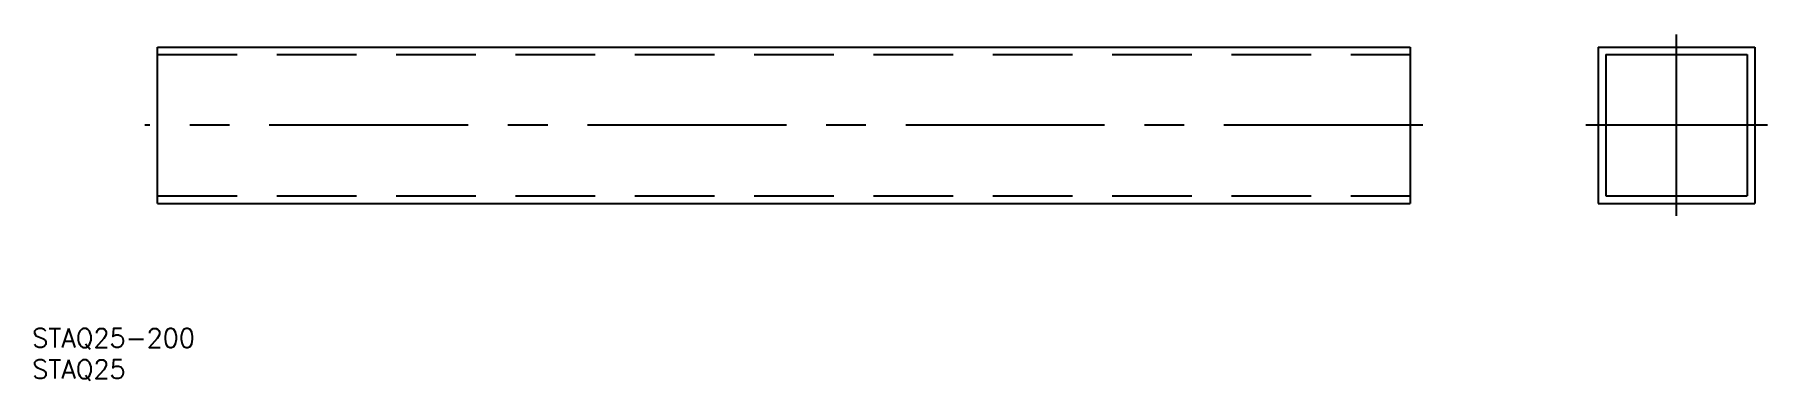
# Model space of a CAD drawing. Extents: x -20 to 257, y -28 to 27.
import ezdxf

# ---------------------------------------------------------------- set-up
doc = ezdxf.new("R2010")
doc.units = 0
doc.linetypes.add('CENTER', pattern=[50.8, 31.75, -6.35, 6.35, -6.35])
doc.linetypes.add('DASHED', pattern=[19.05, 12.7, -6.35])
doc.layers.get('0').update_dxf_attribs({"linetype": 'CONTINUOUS'})
doc.layers.add('CENTER', color=1, linetype='CONTINUOUS')
doc.styles.get("Standard").update_dxf_attribs({"font": 'txt.shx', "height": 3, "bigfont": 'bigfont.shx'})

msp = doc.modelspace()

# ---------------------------------------------------------------- linework, layer by layer
at = {"color": 7, "linetype": 'CONTINUOUS'}
for p, q in [((0, 0), (0, 25)), ((0, 25), (200, 25)), ((200, 25), (200, 0)), ((230, 25), (230, 0)), ((230, 25), (255, 25)), ((255, 25), (255, 0)), ((231.2, 23.8), (231.2, 1.2)), ((231.2, 23.8), (253.8, 23.8)), ((253.8, 23.8), (253.8, 1.2)), ((0, 0), (200, 0)), ((230, 0), (255, 0)), ((231.2, 1.2), (253.8, 1.2))]:
    msp.add_line(p, q, dxfattribs=at)
at = {"color": 3, "linetype": 'DASHED'}
for p, q in [((0, 23.8), (200, 23.8)), ((0, 1.2), (200, 1.2))]:
    msp.add_line(p, q, dxfattribs=at)
at = {"layer": 'CENTER', "color": 1, "linetype": 'CENTER'}
for p, q in [((242.5, -2), (242.5, 27)), ((202, 12.5), (-2, 12.5)), ((257, 12.5), (228, 12.5))]:
    msp.add_line(p, q, dxfattribs=at)

# ---------------------------------------------------------------- texts
at = {"color": 7, "linetype": 'CONTINUOUS'}
for s, p in [('STAQ25-200', (-20, -23)), ('STAQ25', (-20, -28))]:
    msp.add_text(s, height=3, dxfattribs=at).set_placement(p)

doc.saveas('drawing.dxf')
